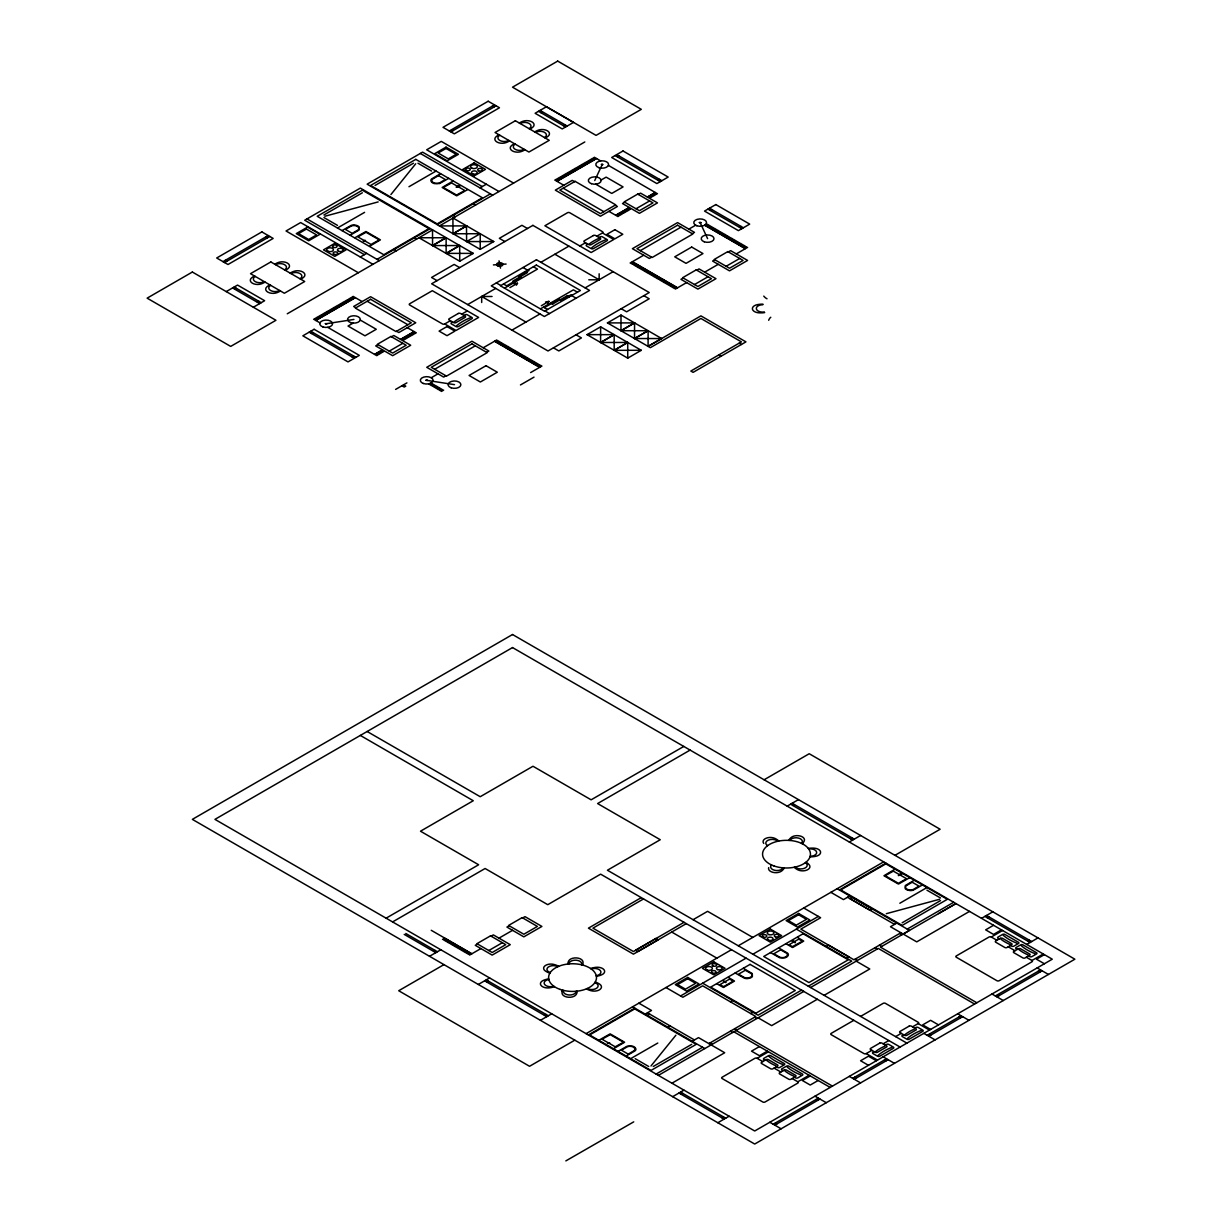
<?xml version="1.0" encoding="UTF-8"?>
<svg xmlns="http://www.w3.org/2000/svg" width="1222" height="1222" viewBox="0 0 1222 1222"><rect width="100%" height="100%" fill="white"/><g stroke="black" fill="none" stroke-linecap="round" stroke-linejoin="round"><path stroke-width="1.5" d="M481.682 302.491L481.682 296.488L492.054 296.488M621.005 315.062L620.975 330.719L648.118 330.719L648.088 346.361L661.667 338.555L621.005 315.062L607.426 322.898L650.333 347.674L700.909 318.468L741.418 341.87L690.842 371.06L693.103 372.359L745.939 341.87L700.909 315.872L648.088 346.361M725.196 981.816L724.432 981.953M594.747 180.535L602.217 164.512M516.356 285.2L517.486 283.244L514.095 283.901M547.762 303.331L548.892 301.376L545.501 302.033M390.918 194.558L415.709 163.779M650.99 1065.966L675.888 1035.217M896.795 923.084L890.471 926.734L903.165 934.051L909.458 930.385L837.177 888.684M375.078 185.439L413.448 163.244M408.973 186.722L436.055 171.049M440.577 173.661L431.595 178.962A4.995 2.887 0 0 0 430.923 180.902L431.519 181.986A6.278 3.62 0 0 0 434.299 183.59L439.553 183.544L448.718 178.351M452.904 181.146L442.165 187.485L456.661 195.841L467.614 189.624M443.662 187.287L451.56 182.903L464.452 190.281M458.036 186.309L458.647 186.676M464.452 190.663L456.57 195.046L443.662 187.684M473.265 253.382L446.137 253.382L446.122 237.74L418.963 237.755L459.732 261.218L473.265 253.382L360.337 188.096L304.706 220.22L364.37 254.65M627.741 358.138L641.275 350.302L600.628 326.824L587.049 334.66L627.741 358.138L627.726 342.466L600.598 342.481L600.628 326.824M894.687 869.392L883.949 875.731L898.445 884.071L909.397 877.854M885.431 875.532L893.343 871.149L906.235 878.511M899.82 874.555L901.821 874.204L900.461 873.883L898.338 875.563L900.263 875.12M906.235 878.908L898.399 883.292L885.446 875.914M914.255 880.268L905.273 885.568L905.197 888.608A6.278 3.62 0 0 0 907.992 890.212L909.886 890.548A4.995 2.887 0 0 0 913.231 890.151L922.396 884.957M899.85 903.241L926.933 887.554M902.157 922.793L940.512 900.599M223.015 261.645L268.198 235.556M449.345 130.983L494.513 104.893M224.604 262.547L269.772 236.472M450.918 131.884L496.101 105.81M323.937 214.95L362.354 192.786M226.238 291.6L237.542 285.077L264.639 300.719L253.351 307.241M337.471 227.995L364.599 212.353M234.823 289.247L236.411 288.331M540.766 112.623L542.339 111.706M341.992 230.607L351.172 225.413A4.995 2.887 0 0 1 354.533 225.016L356.427 225.367A6.278 3.62 0 0 1 359.207 226.971L359.115 230.011L350.118 235.296M354.976 237.71L365.943 231.508L380.424 239.879L369.655 246.202M358.138 236.671L366.065 232.302L378.927 239.68M363.927 240.673L364.538 241.024M257.414 302.292L259.003 301.376M563.357 125.667L564.931 124.751M378.927 240.077L371.03 244.446L358.138 237.068M360.307 257.002L366.631 253.351M479.986 187.867L486.31 184.216M377.018 259.354L430.266 228.606M437.216 224.588L490.389 193.87M287.277 313.779L432.527 229.904L432.557 245.576L459.686 245.561L459.732 261.218M482.247 186.569L422.583 152.139L367.15 184.171L439.477 225.902L584.803 141.966M315.856 320.485L355.373 297.664L362.14 301.59M554.757 180.031L557.003 181.345L596.565 158.554M439.37 225.933L466.498 225.902L466.605 241.574L480.231 233.708L480.215 249.38L493.78 241.544L453.057 218.051M311.427 333.469L313 332.552M617.354 156.844L618.943 155.927M353.097 323.112L348.026 326.03L364.966 335.806L376.269 329.283L360.246 320.042M601.071 180.046L606.143 177.129L623.067 186.92L611.764 193.427L595.771 184.171M352.073 356.946L353.662 356.03M658.016 180.321L659.59 179.405M377.965 344.604L375.704 345.918L392.644 355.694L410.699 345.261L393.759 335.485L391.514 336.783M624.748 202.241L622.487 203.539L639.412 213.331L657.482 202.898L640.557 193.122L638.296 194.42M374.574 354.395L382.471 349.828M400.541 339.395L414.09 331.574M615.705 215.271L629.254 207.45M647.339 197.032L655.252 192.465M467.675 304.584L495.689 288.407M540.872 262.318L568.887 246.141M636.02 208.763L649.585 200.943M389.253 351.126L402.802 343.306M506.748 285.795L521.32 277.257L520.419 276.722M504.487 288.148L537.481 269.1L533.418 266.747M444.747 323.952L456.035 330.475L478.627 317.43L432.328 290.699L409.737 303.728A1.604 0.916 0 0 0 409.737 305.042L442.486 323.952A1.604 0.916 0 0 0 444.747 323.952L450.399 320.683M461.687 314.161L467.339 310.907M579.854 245.989L585.506 242.735M596.81 236.228L602.461 232.959A1.604 0.916 0 0 0 602.461 231.661L569.742 212.735A1.604 0.916 0 0 0 567.482 212.735L544.875 225.765L591.143 252.526L613.75 239.497L602.461 232.959M509.91 287.613L517.486 283.244M452.659 321.997L451.529 322.639A1.604 0.916 0 0 0 451.529 323.952L456.035 326.564A1.604 0.916 0 0 0 458.296 326.564L471.845 318.728A1.604 0.916 0 0 0 471.845 317.43L467.339 314.818A1.604 0.916 0 0 0 465.078 314.818L463.948 315.475M587.767 244.049L586.636 244.69A1.604 0.916 0 0 0 586.636 246.004L591.143 248.601A1.604 0.916 0 0 0 593.403 248.616L606.967 240.795A1.604 0.916 0 0 0 606.967 239.481L602.461 236.869A1.604 0.916 0 0 0 600.201 236.869L599.07 237.526M395.623 389.406L406.911 382.883M541.315 305.744L548.892 301.376M434.65 369.273L475.327 345.811M640.313 250.647L680.96 227.17M710.165 210.428L711.754 209.512M540.414 308.876L573.408 289.843L577.471 292.18M544.477 307.577L552.054 303.209L551.153 302.689M511.942 330.139L539.956 313.962M585.139 287.873L613.154 271.696M431.244 377.735L438.026 373.825M483.24 347.766L496.789 339.945M630.14 263.02L643.704 255.199M688.872 229.125L695.654 225.215M495.658 341.9L497.919 340.602M631.27 263.677L633.531 262.363M496.789 342.557L499.05 341.259M632.4 264.334L634.661 263.02M497.919 343.214L500.18 341.9M633.531 264.975L635.776 263.677M428.983 384.258L431.244 382.96M499.05 343.856L501.31 342.557M634.646 265.632L636.906 264.334M706.942 223.916L704.682 225.215L745.328 248.677M430.113 384.915L432.374 383.616M445.923 375.796L443.662 377.094L426.738 367.303L471.952 341.244L488.876 351.035L486.616 352.333M500.165 344.512L502.425 343.214M635.776 266.289L638.037 264.975M651.601 257.155L649.34 258.468L632.4 248.677L677.584 222.603L694.508 232.379L692.248 233.692M705.812 225.871L708.073 224.558M431.244 385.572L433.505 384.258M501.295 345.169L503.556 343.871M636.906 266.931L639.167 265.632M706.942 226.513L709.203 225.215M432.359 386.213L434.62 384.915M502.425 345.826L504.686 344.512M638.037 267.587L640.297 266.289M708.073 227.17L710.333 225.871M433.489 386.87L435.75 385.572M503.556 346.468L505.816 345.169M639.167 268.244L641.428 266.931M709.203 227.827L711.464 226.513M434.62 387.527L436.88 386.213M504.686 347.124L506.947 345.826M640.297 268.886L642.558 267.587M710.333 228.468L712.594 227.17M435.75 388.184L438.011 386.87M505.816 347.781L508.077 346.468M641.428 269.543L643.688 268.244M711.464 229.125L713.724 227.827M506.947 348.423L509.207 347.124M436.88 388.825L439.141 387.527M642.558 270.199L644.819 268.886M712.594 229.782L714.839 228.468M438.011 389.482L440.271 388.184M508.077 349.08L510.338 347.781M643.688 270.841L645.949 269.543M713.724 230.423L715.97 229.125M439.141 390.139L441.402 388.825M509.192 349.736L511.453 348.438M644.819 271.498L647.08 270.199M714.839 231.08L717.1 229.782M440.271 390.78L442.532 389.482M510.322 350.393L512.583 349.08M645.949 272.155L648.21 270.841M715.97 231.737L718.231 230.423M441.386 391.437L443.647 390.139M511.453 351.035L513.714 349.736M647.08 272.796L649.34 271.498M717.1 232.379L719.361 231.08M512.583 351.692L514.844 350.393M648.21 273.453L650.471 272.155M718.231 233.035L720.491 231.737M513.714 352.348L515.974 351.035M649.34 274.11L651.601 272.796M719.361 233.692L721.622 232.379M514.844 353.005L517.105 351.692M650.471 274.767L652.716 273.453M720.491 234.349L722.752 233.035M515.974 353.647L518.235 352.348M651.601 275.408L653.846 274.11M721.622 234.991L723.882 233.692M517.105 354.304L519.365 353.005M652.716 276.065L654.977 274.767M722.752 235.647L725.013 234.349M518.22 354.96L520.48 353.647M653.846 276.722L656.107 275.408M723.882 236.304L726.143 234.991M739.539 227.384L741.112 226.467M519.35 355.602L521.611 354.304M654.977 277.363L657.237 276.065M725.013 236.946L727.273 235.647M520.48 356.259L522.741 354.96M656.107 278.02L658.368 276.722M726.143 237.603L728.404 236.304M521.611 356.916L523.871 355.617M657.237 278.677L659.498 277.363M727.273 238.259L729.534 236.946M522.741 357.572L525.002 356.259M658.368 279.319L660.628 278.02M728.404 238.901L730.664 237.603M523.871 358.214L526.132 356.916M659.498 279.975L661.759 278.677M729.534 239.558L731.795 238.259M525.002 358.871L527.262 357.572M660.628 280.632L662.889 279.319M730.664 240.215L732.91 238.901M526.132 359.528L528.393 358.214M661.759 281.274L664.02 279.975M731.795 240.856L734.04 239.558M527.247 360.169L529.508 358.871M662.889 281.931L665.15 280.632M732.91 241.513L735.17 240.215M528.378 360.826L530.638 359.528M664.02 282.588L666.28 281.274M734.04 242.17L736.301 240.856M529.508 361.483L531.769 360.185M665.15 283.229L667.411 281.931M735.17 242.811L737.431 241.513M530.638 362.14L532.899 360.826M666.28 283.886L668.541 282.588M736.301 243.468L738.562 242.17M531.769 362.781L534.029 361.483M667.411 284.543L669.671 283.229M737.431 244.125L739.692 242.811M532.899 363.438L535.16 362.14M668.541 285.2L670.786 283.886M738.562 244.782L740.822 243.468M534.029 364.095L536.29 362.781M669.671 285.841L671.917 284.543M683.22 278.02L680.96 279.334L697.899 289.11L715.97 278.677L699.03 268.901L696.769 270.199M714.839 259.767L712.594 261.065L729.519 270.856L747.589 260.423L730.649 250.647L728.388 251.946M739.692 245.423L741.953 244.125M535.16 364.736L537.42 363.438M670.786 286.498L673.047 285.2M740.822 246.08L743.083 244.782M536.29 365.393L538.551 364.095M671.917 287.155L674.177 285.841M741.953 246.737L744.213 245.423M537.405 366.05L539.666 364.752M673.047 287.796L675.308 286.498M743.083 247.379L745.344 246.08M538.535 366.707L540.796 365.393M674.177 288.453L676.438 287.155M744.213 248.035L746.474 246.737M530.623 372.573L541.926 366.05M675.308 289.11L686.611 282.588M704.666 272.155L718.231 264.334M736.301 253.901L747.604 247.379M520.45 384.945L534.014 377.14M694.508 284.543L708.057 276.722M726.143 266.289L739.692 258.468M386.106 918.18L478.627 864.764L420.49 831.204L473.265 800.731L360.337 735.43M392.583 921.923L485.103 868.506L547.762 904.677L600.628 874.158L900.095 1047.055M690.125 750.079L597.604 803.557L660.262 839.728L607.426 870.232L906.892 1043.13M442.517 939.428L444.777 938.129M443.647 940.085L445.908 938.771M444.777 940.726L447.038 939.428M445.908 941.383L448.168 940.085M447.038 942.04L449.299 940.726M448.168 942.681L450.429 941.383M433.566 951.342L435.154 950.441M449.299 943.338L451.56 942.04M429.502 956.307L440.791 949.784M450.414 943.995L452.675 942.697M451.544 944.652L453.805 943.338M452.675 945.293L454.935 943.995M453.805 945.95L456.066 944.652M454.935 946.607L457.196 945.309M456.066 947.264L458.326 945.95M457.196 947.905L459.457 946.607M458.326 948.562L460.587 947.264M459.457 949.219L461.717 947.905M460.572 949.861L462.833 948.562M461.702 950.517L463.963 949.219M462.833 951.174L465.093 949.876M463.963 951.831L466.224 950.517M477.527 944.01L475.266 945.309L492.191 955.1L510.261 944.667L493.337 934.891L491.076 936.189M509.177 925.757L506.916 927.07L523.826 936.846L541.911 926.429L524.986 916.637L522.726 917.951M443.953 964.616L398.708 990.737L529.554 1066.287L574.798 1040.166M764.117 779.773L809.224 753.73L940.13 829.249L894.962 855.324M465.093 952.473L467.354 951.174M466.224 953.129L468.484 951.831M467.354 953.786L469.615 952.473M468.484 954.428L470.745 953.129M469.599 955.085L480.903 948.562M498.973 938.145L512.553 930.324M488.8 950.533L502.364 942.712M478.321 984.458L489.61 977.936M787.182 806.138L798.485 799.616M486.891 982.121L488.479 981.205M792.834 805.481L794.407 804.58M641.275 897.635L588.424 928.155L633.439 954.153L686.306 923.633M643.536 898.934L592.93 928.155L633.439 951.541L684.045 922.32M693.103 919.692L707.599 911.322L752.783 937.411M544.493 1015.375L546.081 1014.459M850.436 838.735L852.009 837.834M540.43 1020.324L551.718 1013.802M849.305 842.004L860.594 835.481M586.086 1033.644L731.474 949.708M738.287 945.782L883.674 861.846M588.347 1034.958L634.798 1008.135M839.438 889.983L885.935 863.144M645.185 1014.123L651.509 1010.472L638.862 1003.17M849.794 895.955L843.47 899.606L830.853 892.335M680.578 995.961L746.077 958.14M752.889 954.214L818.358 916.408M647.446 1015.436L649.707 1014.123M720.14 984.52L729.519 979.128L733.017 980.869M789.351 944.545L798.73 939.153L802.228 940.894M723.76 986.612L733.017 981.266M802.228 941.291L792.406 946.683M667.777 1027.167L670.023 1025.869M730.405 1001.826L732.665 1000.528M826.316 946.454L828.577 945.141L848.908 956.887L846.647 958.185M692.171 1041.266L698.51 1037.615L724.707 1052.738L671.932 1083.211M750.736 1013.557L752.996 1012.259M656.107 1074.077L702.558 1047.254M708.882 1043.603L755.822 1016.505L702.665 985.818L682.838 997.259L665.975 987.529M808.307 986.215L851.749 961.118L796.347 929.117M900.904 932.753L854.01 959.82L800.853 929.132L820.619 917.722L803.755 907.992M907.228 929.102L953.695 902.279M658.383 1075.375L733.887 1031.78M810.568 987.513L878.267 948.425L974.591 1004.041M817.319 999.26L771.662 1025.625L758.114 1017.804M824.117 995.334L869.774 968.985L856.21 961.164M969.504 911.398L916.729 941.872L903.18 934.051M672.665 1096.669L683.953 1090.146M759.412 1046.582L751.515 1051.149L759.412 1055.701L767.324 1051.149M981.526 918.348L992.829 911.826M681.234 1094.316L682.823 1093.4M987.177 917.691L988.751 916.775M809.101 1075.268L797.813 1081.791A1.604 0.916 0 0 1 797.813 1083.089L765.064 1102A1.604 0.916 0 0 1 762.803 1102L722.141 1078.537A1.604 0.916 0 0 1 722.141 1077.224L754.89 1058.313A1.604 0.916 0 0 1 757.151 1058.313L768.455 1051.791M993.547 925.283L985.65 929.85L993.547 934.418L1001.46 929.85M1043.252 953.985L1031.948 960.492A1.604 0.916 0 0 1 1031.948 961.806L999.199 980.716A1.604 0.916 0 0 1 996.938 980.716L956.291 957.238A1.604 0.916 0 0 1 956.291 955.94L989.041 937.03A1.604 0.916 0 0 1 991.302 937.03L1002.59 930.507M853.796 1020.324L831.204 1033.369A1.604 0.916 0 0 0 831.204 1034.667L863.954 1053.578A1.604 0.916 0 0 0 866.215 1053.578L871.866 1050.324M860.594 1016.399L883.17 1003.354A1.604 0.916 0 0 1 885.431 1003.354L918.18 1022.264A1.604 0.916 0 0 1 918.18 1023.578L912.544 1026.831M721.897 1117.794L723.485 1116.877M1027.839 941.169L1029.413 940.253M717.833 1122.743L729.122 1116.221M1026.709 944.423L1037.997 937.9M810.232 1075.925L802.335 1080.492L810.232 1085.044L818.144 1080.492M883.155 1043.802L888.806 1040.533M895.604 1036.607L901.24 1033.354M874.112 1051.623L872.997 1052.279A1.604 0.916 0 0 0 872.982 1053.578L877.503 1056.19A1.604 0.916 0 0 0 879.764 1056.19L893.313 1048.369A1.604 0.916 0 0 0 893.313 1047.055L888.806 1044.443A1.604 0.916 0 0 0 886.546 1044.443L885.415 1045.1M903.501 1034.652L902.371 1035.309A1.604 0.916 0 0 0 902.371 1036.607L906.892 1039.219A1.604 0.916 0 0 0 909.153 1039.219L922.702 1031.399A1.604 0.916 0 0 0 922.702 1030.085L918.18 1027.488A1.604 0.916 0 0 0 915.935 1027.488L914.804 1028.13M1044.382 954.626L1036.47 959.194L1044.382 963.761M773.205 1124.225L818.389 1098.15M852.681 1078.339L886.561 1058.787M927.192 1035.324L961.072 1015.757M995.365 995.961L1040.548 969.886M774.794 1125.141L819.962 1099.052M854.254 1079.255L888.134 1059.703M928.781 1036.241L962.661 1016.673M996.953 996.877L1042.122 970.803M683.801 746.428L591.127 799.814L532.991 766.255L480.231 796.713L367.15 731.504M599.177 1040.059L610.145 1033.858L624.625 1042.229L613.856 1048.552M602.339 1039.021L610.267 1034.652L623.128 1042.03M608.739 1043.374L607.792 1043.221L608.739 1043.023M623.128 1042.427L615.231 1046.796L602.339 1039.403M618.027 1051.348L627.222 1046.169L632.461 1046.124A6.278 3.62 0 0 1 635.241 1047.728L635.837 1048.827A4.995 2.887 0 0 1 635.15 1050.767L626.153 1056.052M630.659 1058.664L657.803 1043.038M653.235 1066.501L691.698 1044.352M938.511 913.598L955.955 903.577L880.482 947.142L976.821 1002.758M565.847 1160.9L633.729 1121.857M723.638 986.658L720.14 984.917M458.479 186.874C450.429 188.371 466.208 183.957 457.7 186.615M364.095 240.474C368.861 240.23 359.65 241.498 364.904 240.78M608.296 1042.809C613.062 1042.58 603.851 1043.832 609.106 1043.13M886.317 913.689L939.581 899.285M324.869 216.248L378.163 201.92M724.768 982.091C729.229 984.168 720.308 978.669 724.402 982.091M326.167 323.754L353.937 319.446M493.413 264.914L506.091 264.044M480.109 233.723L452.995 233.753L452.919 218.081M466.605 241.574L493.734 241.544M588.775 279.792L599.147 279.792L599.147 273.789M607.426 322.898L634.569 322.898L634.524 338.54L661.667 338.555M587.049 334.66L614.177 334.645L614.192 350.317L641.275 350.302M793.613 942.131L795.43 942.712L793.414 940.894L792.055 941.23L794.056 941.566M426.722 380.348L454.492 384.655M540.078 110.408L567.191 126.049M616.682 154.629L661.85 180.703M709.493 208.214L743.373 227.766M538.505 111.309L565.603 126.966M615.094 155.545L660.277 181.62M707.905 209.13L741.8 228.682M492.252 106.207L493.841 107.108M557.003 181.345L563.8 185.255M451.59 129.669L453.179 130.586M513.561 183.086L441.264 141.385L426.677 149.802L498.973 191.518M632.4 261.722L677.568 287.796M420.322 153.453L492.649 195.169M739.157 343.168L741.418 344.467M417.97 163.229L431.534 171.049M527.461 228.499L521.931 225.306L499.34 238.336L504.869 241.544M473.357 203.707L475.618 205.006M554.88 254.237L599.147 279.792M718.826 354.899L721.087 356.213M621.219 308.708L626.611 311.824L649.203 298.779L643.811 295.663M453.041 215.454L455.302 216.752M527.996 269.879L529.004 270.459L518.953 276.401L519.854 276.92M572.049 295.312L571.025 294.731L567.986 296.488L568.994 297.083M523.016 267.526L527.537 270.138M571.591 295.571L576.112 298.183M526.514 272.032L527.43 272.552L512.858 281.091L513.759 281.625M524.941 271.635L525.949 272.231M439.477 225.871L480.231 249.38M514.325 281.427L515.226 281.946M551.87 303.438L552.772 303.957M503.479 284.039L507.649 286.315M543.469 307.119L547.532 309.471M496.361 282.924L500.883 285.536M544.936 310.968L549.457 313.58M414.35 237.786L416.61 239.084M459.625 267.587L454.156 264.426L431.565 277.47L437.048 280.632M576.036 334.797L581.428 337.914L558.836 350.943L553.444 347.842M481.682 296.488L525.949 322.058M394.003 249.517L396.264 250.831M306.966 218.906L379.278 260.653M372.954 264.303L300.643 222.557L286.04 230.989L358.351 272.735M265.938 236.854L267.511 237.771M367.211 301.254L407.873 324.731M353.112 296.366L355.373 297.664M407.308 327.664L416.351 332.873M351.982 297.007L354.243 298.321M412.975 332.216L415.22 333.53M350.851 297.664L353.112 298.962M411.845 332.873L414.09 334.171M349.721 298.321L351.982 299.619M410.714 333.53L412.975 334.828M348.591 298.962L350.851 300.276M409.584 334.171L411.845 335.485M347.46 299.619L349.721 300.933M408.453 334.828L410.714 336.126M346.345 300.276L348.591 301.574M407.323 335.485L409.584 336.783M345.215 300.933L347.46 302.231M406.193 336.126L408.453 337.44M355.923 307.776L353.662 306.478L370.602 296.702L415.77 322.776L398.846 332.552L396.585 331.254M344.085 301.574L346.345 302.888M405.062 336.783L407.323 338.097M342.954 302.231L345.215 303.53M403.932 337.44L406.193 338.738M341.824 302.888L344.085 304.186M402.802 338.097L405.062 339.395M340.694 303.53L342.954 304.843M401.671 338.738L403.932 340.052M339.563 304.186L341.824 305.485M338.433 304.843L340.694 306.142M337.303 305.485L339.563 306.798M336.172 306.142L338.433 307.44M335.042 306.798L337.303 308.097M333.911 307.44L336.172 308.754M332.781 308.097L335.042 309.395M331.651 308.754L333.911 310.052M330.52 309.395L332.781 310.709M329.405 310.052L331.651 311.366M328.275 310.709L330.52 312.007M327.145 311.366L329.405 312.664M326.014 312.007L328.275 313.321M324.884 312.664L327.145 313.962M323.754 313.321L326.014 314.619M322.623 313.962L324.884 315.276M321.493 314.619L323.754 315.918M225.276 260.332L226.864 261.248M320.363 315.276L322.623 316.574M381.34 350.485L383.601 351.783M319.232 315.918L321.493 317.231M380.21 351.126L382.471 352.44M318.102 316.574L320.363 317.873M379.08 351.783L381.34 353.082M316.972 317.231L319.232 318.53M377.965 352.44L380.21 353.738M315.841 317.873L318.102 319.186M376.834 353.082L379.08 354.395M314.711 318.53L316.972 319.828M375.704 353.738L377.965 355.037M313.58 319.186L319.965 322.852M327.71 327.328L376.834 355.694M234.15 287.033L261.264 302.674M310.739 331.254L355.923 357.328M403.52 384.838L405.78 386.152L404.207 387.053L401.946 385.755M232.577 287.949L259.675 303.591M309.166 332.17L354.334 358.245M792.162 803.266L854.27 839.132M986.49 915.477L1031.674 941.551M790.573 804.183L852.696 840.049M984.917 916.393L1030.085 942.468M926.933 890.166L940.512 897.987M999.199 938.985L998.068 938.328A1.604 0.916 0 0 1 998.068 937.03L1002.59 934.418A1.604 0.916 0 0 1 1004.851 934.418L1018.4 942.238A1.604 0.916 0 0 1 1018.4 943.552L1013.878 946.149A1.604 0.916 0 0 1 1011.617 946.149L1010.502 945.507M1017.269 949.418L1016.139 948.761A1.604 0.916 0 0 1 1016.139 947.462L1020.66 944.85A1.604 0.916 0 0 1 1022.921 944.85L1036.47 952.671A1.604 0.916 0 0 1 1036.47 953.985L1031.948 956.582A1.604 0.916 0 0 1 1029.688 956.582L1028.557 955.94M991.302 937.03L996.938 940.283M1008.242 946.806L1015.008 950.716M1026.312 957.238L1031.948 960.492M1037.157 967.931L1048.445 974.453M1038.288 971.184L1039.861 972.101M847.533 897.269L894.55 924.382M899.682 933.455L901.943 934.754M997.626 994.662L999.214 995.579M991.974 994.005L1003.277 1000.528M879.366 945.186L881.612 946.485M875.028 947.676L877.304 948.975M957.681 1013.802L968.985 1020.324M958.812 1017.071L960.4 1017.987M855.064 959.209L857.325 960.507M797.477 937.381L803.725 941.093L792.635 947.508L786.189 943.903M938.511 1024.876L930.614 1020.309L922.702 1024.876L930.614 1029.443M789.351 944.942L792.284 946.638M918.18 1023.578L929.484 1030.085M929.453 1034.026L931.027 1034.927M778.628 947.875L787.61 953.175A4.995 2.887 0 0 1 788.297 955.115L787.701 956.2A6.278 3.62 0 0 1 784.921 957.819L779.682 957.773L770.486 952.58M923.801 1033.369L935.105 1039.891M743.297 968.282L752.294 973.583L752.37 976.607A6.278 3.62 0 0 1 749.59 978.211L747.696 978.562A4.995 2.887 0 0 1 744.351 978.165L735.17 972.972M671.718 932.05L716.886 958.14M883.17 1056.831L894.473 1063.354M884.3 1060.085L885.889 1061.002M866.215 1053.578L877.503 1060.1M876.373 1060.757L868.475 1056.19L860.563 1060.757L868.475 1065.309M728.281 977.34L734.514 981.067L723.424 987.468L716.978 983.863M724.845 981.541L724.234 981.892M702.665 983.206L758.083 1015.207L801.525 990.141L803.755 991.439L733.842 1031.811L830.181 1087.427M754.722 1017.147L756.983 1018.445M854.942 1077.04L856.515 1077.957M849.29 1076.383L860.578 1082.906M734.743 1028.68L737.003 1029.978M736.102 1030.497L832.442 1086.114M730.435 1031.169L732.696 1032.468M765.064 1060.268L763.933 1059.627A1.604 0.916 0 0 1 763.933 1058.313L768.455 1055.701A1.604 0.916 0 0 1 770.715 1055.701L784.264 1063.537A1.604 0.916 0 0 1 784.264 1064.836L779.743 1067.448A1.604 0.916 0 0 1 777.482 1067.448L776.352 1066.791M783.134 1070.701L782.004 1070.06A1.604 0.916 0 0 1 782.004 1068.746L786.525 1066.134A1.604 0.916 0 0 1 788.77 1066.134L802.335 1073.97A1.604 0.916 0 0 1 802.335 1075.268L797.813 1077.88A1.604 0.916 0 0 1 795.553 1077.88L794.422 1077.224M757.151 1058.313L762.803 1061.582M774.091 1068.104L780.873 1072.015M792.162 1078.537L797.813 1081.791M814.998 1096.195L826.286 1102.702M816.128 1099.449L817.701 1100.365M710.104 1042.901L712.365 1044.214M647.446 1012.824L694.432 1039.953M632.538 1006.836L704.819 1048.568M775.466 1122.926L777.055 1123.828M769.814 1122.27L781.118 1128.792M405.78 933.486L437.4 951.739M486.219 979.891L548.342 1015.757M680.562 1092.101L725.746 1118.191M404.207 934.387L435.826 952.656M484.645 980.808L546.753 1016.673M678.989 1093.018L724.157 1119.092M594.32 157.241L600.674 160.922M608.403 165.398L657.512 193.779M593.189 157.882L595.435 159.196M654.121 193.122L656.382 194.435M592.059 158.539L594.304 159.838M652.991 193.779L655.252 195.077M590.929 159.196L593.174 160.494M651.861 194.42L654.121 195.734M589.798 159.838L592.044 161.151M650.73 195.077L652.991 196.391M588.668 160.494L590.913 161.793M649.6 195.734L651.861 197.032M587.538 161.151L589.783 162.45M648.47 196.375L650.73 197.689M586.407 161.793L588.653 163.106M585.277 162.45L587.522 163.748M584.147 163.106L586.392 164.405M583.016 163.748L585.262 165.062M581.886 164.405L584.131 165.703M580.755 165.046L583.001 166.36M579.625 165.703L581.871 167.017M578.495 166.36L580.74 167.658M577.364 167.002L579.61 168.315M576.234 167.658L578.48 168.972M575.104 168.315L577.349 169.614M573.973 168.957L576.219 170.27M572.843 169.614L575.088 170.927M571.713 170.27L573.958 171.569M570.582 170.912L572.828 172.226M569.452 171.569L571.697 172.867M568.322 172.226L570.567 173.524M567.191 172.867L569.437 174.181M628.123 208.107L630.384 209.42M566.061 173.524L568.306 174.822M626.993 208.763L629.254 210.062M564.931 174.181L567.176 175.479M625.863 209.405L628.123 210.719M563.8 174.822L566.046 176.136M624.732 210.062L626.993 211.36M574.523 181.666L572.263 180.367L555.323 190.143L600.445 216.233L617.4 206.472L615.14 205.159M562.67 175.479L564.915 176.778M623.602 210.719L625.863 212.017M561.54 176.136L563.785 177.434M622.472 211.36L624.732 212.674M560.409 176.778L562.655 178.091M621.341 212.017L623.602 213.315M559.279 177.434L561.524 178.733M620.211 212.674L622.472 213.972M558.149 178.091L560.394 179.39M619.08 213.315L621.341 214.629M557.018 178.733L559.264 180.046M617.95 213.972L620.211 215.271M555.888 179.39L558.133 180.688M616.82 214.629L619.08 215.927M608.923 211.36L617.95 216.584M563.235 188.188L603.851 211.681M323.922 217.547L337.471 225.383M494.543 341.259L539.666 367.348M431.244 930.293L471.86 953.771M635.18 1058.664L648.729 1066.501M700.16 222.603L707.599 238.641M499.004 260.821L500.501 268.137M535.511 132.373A6.385 3.681 0 0 1 544.538 132.373A6.385 3.681 0 0 1 544.538 137.582M763.765 296.106A19.048 10.998 0 0 0 765.705 297.985A7.515 4.338 0 0 0 767.019 298.764M768.684 320.286A19.048 10.998 0 0 1 769.814 318.209A7.515 4.338 0 0 1 770.777 317.262M498.454 135.062A19.048 10.998 0 0 0 496.056 136.757A7.286 4.201 0 0 0 496.987 142.042A7.286 4.201 0 0 0 506.152 142.577A19.048 10.998 0 0 0 509.07 141.202A7.515 4.338 0 0 0 509.574 140.881M456.723 325.648A48.391 27.938 0 0 1 470.271 317.827M454.431 321.707A42.831 24.73 0 0 1 463.459 316.498M591.83 247.699A48.391 27.938 0 0 1 605.394 239.879M589.539 243.758A42.831 24.73 0 0 1 598.581 238.55M764.682 312.542A7.515 4.338 0 0 1 762.818 312.801A19.048 10.998 0 0 1 759.061 312.832A7.286 4.201 0 0 1 752.431 309.135A7.286 4.201 0 0 1 757.396 304.645A19.048 10.998 0 0 1 761.077 304.186A7.515 4.338 0 0 1 762.971 304.186M764.285 312.007A6.385 3.681 0 0 1 756.357 308.876A6.385 3.681 0 0 1 762.803 304.752M524.986 149.771A7.515 4.338 0 0 1 524.467 150.092A19.048 10.998 0 0 1 521.55 151.467A7.286 4.201 0 0 1 512.385 150.932A7.286 4.201 0 0 1 511.453 145.647A19.048 10.998 0 0 1 513.851 143.952A7.515 4.338 0 0 1 514.401 143.661M524.207 149.328A6.385 3.681 0 0 1 515.18 149.328A6.385 3.681 0 0 1 515.18 144.104M498.439 135.062A7.515 4.338 0 0 1 499.004 134.771M508.81 140.438A6.385 3.681 0 0 1 499.783 140.438A6.385 3.681 0 0 1 499.783 135.214M545.317 138.04A7.515 4.338 0 0 0 545.867 137.735A19.048 10.998 0 0 0 548.266 136.054A7.286 4.201 0 0 0 547.334 130.754A7.286 4.201 0 0 0 538.169 130.219A19.048 10.998 0 0 0 535.236 131.609A7.515 4.338 0 0 0 534.732 131.93M529.905 129.135A7.515 4.338 0 0 0 530.47 128.845A19.048 10.998 0 0 0 532.853 127.164A7.286 4.201 0 0 0 531.937 121.864A7.286 4.201 0 0 0 522.756 121.329A19.048 10.998 0 0 0 519.839 122.719A7.515 4.338 0 0 0 519.335 123.04M520.098 123.483A6.385 3.681 0 0 1 529.141 123.483A6.385 3.681 0 0 1 529.141 128.692M300.765 279.227A7.515 4.338 0 0 0 301.33 278.921A19.048 10.998 0 0 0 303.713 277.241A7.286 4.201 0 0 0 302.781 271.956A7.286 4.201 0 0 0 293.616 271.421A19.048 10.998 0 0 0 290.683 272.796A7.515 4.338 0 0 0 290.179 273.117M290.958 273.56A6.385 3.681 0 0 1 299.986 273.56A6.385 3.681 0 0 1 299.986 278.784M285.352 270.337A7.515 4.338 0 0 0 285.917 270.031A19.048 10.998 0 0 0 288.3 268.351A7.286 4.201 0 0 0 287.384 263.066A7.286 4.201 0 0 0 278.204 262.516A19.048 10.998 0 0 0 275.286 263.906A7.515 4.338 0 0 0 274.782 264.227M275.546 264.67A6.385 3.681 0 0 1 284.589 264.67A6.385 3.681 0 0 1 284.589 269.894M280.434 290.958A7.515 4.338 0 0 1 279.914 291.294A19.048 10.998 0 0 1 276.997 292.669A7.286 4.201 0 0 1 267.832 292.134A7.286 4.201 0 0 1 266.9 286.834A19.048 10.998 0 0 1 269.298 285.138A7.515 4.338 0 0 1 269.848 284.848M279.655 290.515A6.385 3.681 0 0 1 270.627 290.515A6.385 3.681 0 0 1 270.627 285.306M265.037 282.068A7.515 4.338 0 0 1 264.517 282.389A19.048 10.998 0 0 1 261.6 283.779A7.286 4.201 0 0 1 252.435 283.244A7.286 4.201 0 0 1 251.503 277.944A19.048 10.998 0 0 1 253.901 276.248A7.515 4.338 0 0 1 254.451 275.958M264.257 281.625A6.385 3.681 0 0 1 255.23 281.625A6.385 3.681 0 0 1 255.23 276.401M577.074 991.179A7.515 4.338 0 0 1 577.09 992.279A19.048 10.998 0 0 1 576.28 994.403A7.286 4.201 0 0 1 568.505 997.259A7.286 4.201 0 0 1 562.105 993.425A19.048 10.998 0 0 1 562.166 991.256M562.166 991.256A7.515 4.338 0 0 1 562.624 990.187M586.468 988.842A7.515 4.338 0 0 0 587.843 989.606A19.048 10.998 0 0 0 591.081 990.721A7.286 4.201 0 0 0 600.017 989.438A7.286 4.201 0 0 0 599.62 984.122A19.048 10.998 0 0 0 596.825 982.656A7.515 4.338 0 0 0 595.175 982.106M596.382 976.241A7.515 4.338 0 0 0 598.215 975.95A19.048 10.998 0 0 0 601.514 974.896A7.286 4.201 0 0 0 604.05 969.779A7.286 4.201 0 0 0 595.862 967.32A19.048 10.998 0 0 0 592.273 967.977A7.515 4.338 0 0 0 590.638 968.527M582.436 964.998A7.515 4.338 0 0 0 582.894 963.929A19.048 10.998 0 0 0 582.97 961.76A7.286 4.201 0 0 0 576.555 957.926A7.286 4.201 0 0 0 568.78 960.782A19.048 10.998 0 0 0 567.97 962.921A7.515 4.338 0 0 0 567.986 964.005M549.885 973.079A7.515 4.338 0 0 1 548.235 972.529A19.048 10.998 0 0 1 545.455 971.062A7.286 4.201 0 0 1 545.058 965.747A7.286 4.201 0 0 1 553.994 964.464A19.048 10.998 0 0 1 557.232 965.579A7.515 4.338 0 0 1 558.591 966.342M554.437 986.658A7.515 4.338 0 0 1 552.787 987.208A19.048 10.998 0 0 1 549.197 987.865A7.286 4.201 0 0 1 541.025 985.406A7.286 4.201 0 0 1 543.561 980.288A19.048 10.998 0 0 1 546.86 979.234A7.515 4.338 0 0 1 548.693 978.929M591.265 968.97A6.385 3.681 0 0 1 600.414 970.68A6.385 3.681 0 0 1 596.26 975.691M594.839 982.641A6.385 3.681 0 0 1 596.855 988.079A6.385 3.681 0 0 1 587.263 988.506M568.963 963.914A6.385 3.681 0 0 1 576.097 960.187A6.385 3.681 0 0 1 581.535 964.769M550.236 972.544A6.385 3.681 0 0 1 548.22 967.106A6.385 3.681 0 0 1 557.812 966.678M553.81 986.215A6.385 3.681 0 0 1 544.661 984.504A6.385 3.681 0 0 1 548.8 979.494M576.112 991.271A6.385 3.681 0 0 1 568.978 994.998A6.385 3.681 0 0 1 563.541 990.416M810.018 856.79A7.515 4.338 0 0 0 811.927 856.805A19.048 10.998 0 0 0 815.609 856.332A7.286 4.201 0 0 0 820.558 851.856A7.286 4.201 0 0 0 813.944 848.144A19.048 10.998 0 0 0 810.155 848.19A7.515 4.338 0 0 0 808.322 848.45M794.3 867.238A7.515 4.338 0 0 0 795.247 868.2A19.048 10.998 0 0 0 797.783 869.804A7.286 4.201 0 0 0 806.994 870.033A7.286 4.201 0 0 0 809.239 864.871A19.048 10.998 0 0 0 807.284 863.007A7.515 4.338 0 0 0 805.97 862.213M784.142 867.926A7.515 4.338 0 0 1 783.623 868.979A19.048 10.998 0 0 1 781.79 870.889A7.286 4.201 0 0 1 772.93 872.34A7.286 4.201 0 0 1 768.684 867.62M778.689 841.087A7.515 4.338 0 0 0 777.757 840.125A19.048 10.998 0 0 0 775.206 838.521A7.286 4.201 0 0 0 765.995 838.277A7.286 4.201 0 0 0 763.765 843.44M802.212 843.715A7.515 4.338 0 0 0 803.175 842.768A19.048 10.998 0 0 0 804.32 840.69A7.286 4.201 0 0 0 800.059 835.97A7.286 4.201 0 0 0 791.199 837.437A19.048 10.998 0 0 0 789.366 839.346A7.515 4.338 0 0 0 788.847 840.4M783.165 867.864A6.385 3.681 0 0 1 774.488 870.247A6.385 3.681 0 0 1 771.54 864.962M805.374 862.671A6.385 3.681 0 0 1 804.626 868.216A6.385 3.681 0 0 1 795.232 867.04M767.615 845.655A6.385 3.681 0 0 1 768.363 840.11A6.385 3.681 0 0 1 777.772 841.286M789.824 840.461A6.385 3.681 0 0 1 798.501 838.063A6.385 3.681 0 0 1 801.449 843.348M808.704 848.969A6.385 3.681 0 0 1 816.632 852.116A6.385 3.681 0 0 1 810.186 856.24M905.273 1034.377A42.831 24.73 0 0 1 914.316 1029.153M907.564 1038.303A48.391 27.938 0 0 1 921.128 1030.482M1010.014 944.484A42.831 24.73 0 0 1 1000.971 939.26M1016.826 943.155A48.391 27.938 0 0 1 1003.262 935.334M1028.084 954.917A42.831 24.73 0 0 1 1019.041 949.693M1034.897 953.588A48.391 27.938 0 0 1 1021.332 945.767M875.884 1051.348A42.831 24.73 0 0 1 884.927 1046.124M878.19 1055.273A48.391 27.938 0 0 1 891.739 1047.453M775.863 1065.767A42.831 24.73 0 0 1 766.836 1060.559M782.676 1064.454A48.391 27.938 0 0 1 769.127 1056.618M793.933 1076.2A42.831 24.73 0 0 1 784.906 1070.991M800.746 1074.886A48.391 27.938 0 0 1 787.197 1067.05M633.729 1047.391A4.521 2.612 0 0 1 633.775 1050.905L628.215 1054.112L621.402 1050.172L626.962 1046.964A4.521 2.612 0 0 1 633.057 1046.994M325.373 323.708L326.977 323.754L325.388 323.631M425.928 380.302L427.532 380.363L425.943 380.271M601.423 164.466L603.011 164.542L601.453 164.359M699.366 222.557L700.97 222.618L699.366 222.557M438.53 175.617L432.985 178.824A4.521 2.612 0 0 0 433.031 182.338L433.703 182.735A4.521 2.612 0 0 0 439.813 182.75L445.343 179.542L438.53 175.617M446.091 237.74L432.557 245.576L446.122 237.74M459.686 245.561L446.152 253.397L459.686 245.546M614.177 334.645L600.628 342.496L614.177 334.645M627.726 342.466L614.192 350.317L627.726 342.466M713.724 961.806L702.451 968.343L713.785 974.851L725.058 968.313L713.724 961.806M687.696 977.432L675.292 984.611L686.611 991.118L699.015 983.939L687.696 977.432M687.696 978.73L677.553 984.611L685.481 989.163L695.624 983.282L687.696 978.73M912.208 882.223L906.663 885.431A4.521 2.612 0 0 0 906.709 888.944L907.381 889.341A4.521 2.612 0 0 0 913.491 889.356L919.02 886.149L912.208 882.223M192.358 272.032L147.129 298.153L230.698 346.406L275.943 320.286L192.358 272.032M261.875 231.905L216.691 257.995L227.995 264.502L273.163 238.427L261.875 231.905M488.189 101.243L443.006 127.332L454.309 133.84L499.477 107.765L488.189 101.243M557.69 61.1L512.522 87.19L596.061 135.382L641.306 109.338L557.69 61.1M362.399 190.204L317.216 216.294L383.8 254.726L428.983 228.636L362.399 190.204M415.786 159.364L370.602 185.469L437.216 223.886L482.4 197.781L415.786 159.364M307.562 227.093L296.274 233.616L308.692 240.78L319.996 234.257L307.562 227.093M446.03 147.129L434.742 153.651L447.16 160.83L458.464 154.308L446.03 147.129M306.432 229.049L298.535 233.616L308.692 239.481L316.605 234.914L306.432 229.049M446.03 148.442L438.133 153.01L448.291 158.875L456.203 154.308L446.03 148.442M270.826 261.951L250.495 273.682L284.375 293.249L304.706 281.503L270.826 261.951M515.379 120.749L495.047 132.495L528.927 152.047L549.258 140.316L515.379 120.749M546.417 106.757L535.114 113.279L562.227 128.921L573.515 122.399L546.417 106.757M350.928 226.207L345.368 229.415L352.18 233.356L357.74 230.148A4.521 2.612 0 0 0 357.695 226.635L357.023 226.238A4.521 2.612 0 0 0 350.913 226.207M334.797 243.331L323.494 249.853L334.797 256.376L346.086 249.853L334.797 243.331M474.167 162.847L462.863 169.369L474.167 175.892L485.455 169.369L474.167 162.847M466.636 225.871L453.072 233.708L466.605 225.887M314.13 329.298L302.842 335.821L348.01 361.895L359.314 355.373L314.13 329.298M623.006 150.978L611.703 157.501L656.886 183.575L668.174 177.053L623.006 150.978M370.602 299.298L355.358 308.112L396.02 331.574L411.264 322.776L370.602 299.298M575.104 181.345L559.844 190.143L600.46 213.636L615.72 204.838L575.104 181.345M532.899 225.367L431.641 283.779L548.021 350.974L649.249 292.532L532.899 225.367M390.933 336.462L377.384 344.283L392.644 353.082L406.193 345.261L390.933 336.462M637.731 194.084L624.167 201.905L639.412 210.719L652.976 202.898L637.731 194.084M536.458 259.767L491.275 285.856L544.37 316.513L589.554 290.424L536.458 259.767M536.351 265.052L500.424 285.795L544.477 311.228L580.404 290.485L536.351 265.052M458.265 313.489L449.222 318.713A1.604 0.916 0 0 0 449.222 320.011L453.744 322.623A1.604 0.916 0 0 0 456.005 322.623L465.047 317.415A1.604 0.916 0 0 0 465.047 316.101L460.526 313.489A1.604 0.916 0 0 0 458.265 313.489M593.388 235.541L584.345 240.765A1.604 0.916 0 0 0 584.345 242.063L588.867 244.675A1.604 0.916 0 0 0 591.112 244.675L600.155 239.466A1.604 0.916 0 0 0 600.17 238.153L595.649 235.556A1.604 0.916 0 0 0 593.388 235.541M447.008 326.564L439.095 331.116L447.008 335.683L454.905 331.116L447.008 326.564M614.895 229.705L606.983 234.273L614.88 238.84L622.792 234.273L614.895 229.705M471.952 343.856L431.259 367.303L446.504 376.116L487.181 352.669L471.952 343.856M677.584 225.215L636.922 248.677L652.166 257.491L692.828 234.013L677.584 225.215M715.817 204.563L704.529 211.085L738.409 230.637L749.697 224.115L715.817 204.563M559.279 299.161L551.718 303.53L552.619 304.049L560.18 299.68L559.279 299.161M567.42 295.648L559.844 300.016L560.745 300.536L568.322 296.167L567.42 295.648M486.02 365.699L469.08 375.475L480.353 381.997L497.308 372.221L486.02 365.699M691.683 247.058L674.743 256.834L686.046 263.356L702.971 253.565L691.683 247.058M696.204 269.879L682.655 277.7L697.899 286.498L711.448 278.677L696.204 269.879M727.823 251.61L714.274 259.431L729.519 268.244L743.068 260.423L727.823 251.61M634.554 322.883L620.975 330.719L634.569 322.898M648.103 330.704L634.524 338.54L648.118 330.719M512.522 634.524L192.358 819.366L754.707 1144.036L1074.871 959.194L512.522 634.524M512.522 647.568L214.95 819.366L754.707 1130.992L1052.279 959.194L512.522 647.568M490.511 935.853L476.947 943.674L492.191 952.488L505.74 944.667L490.511 935.853M522.161 917.615L508.596 925.436L523.841 934.234L537.39 926.429L522.161 917.615M655.909 938.481L635.577 950.227L637.838 951.526L658.154 939.794L655.909 938.481M634.753 1008.883L589.569 1034.973L651.02 1070.441L696.219 1044.352L634.753 1008.883M885.858 863.847L840.69 889.937L902.172 925.405L947.34 899.316L885.858 863.847M852.101 897.284L849.84 898.582L870.156 910.314L872.416 909.015L852.101 897.284M750.079 964.372L710.685 987.116L755.883 1013.206L795.262 990.462L750.079 964.372M803.098 933.745L763.719 956.49L808.918 982.564L848.297 959.82L803.098 933.745M745.359 970.237L738.546 974.163L744.091 977.371A4.521 2.612 0 0 0 750.186 977.356L750.873 976.958A4.521 2.612 0 0 0 750.919 973.43L745.359 970.237M780.675 949.83L773.862 953.771L779.422 956.963A4.521 2.612 0 0 0 785.517 956.948L786.204 956.551A4.521 2.612 0 0 0 786.25 953.023L780.675 949.83M766.148 1059.642L761.642 1062.254A1.604 0.916 0 0 0 761.642 1063.552L770.67 1068.776A1.604 0.916 0 0 0 772.93 1068.776L777.452 1066.164A1.604 0.916 0 0 0 777.452 1064.851L768.409 1059.642A1.604 0.916 0 0 0 766.148 1059.642M1000.299 938.343L995.777 940.955A1.604 0.916 0 0 0 995.777 942.254L1004.82 947.478A1.604 0.916 0 0 0 1007.065 947.478L1011.587 944.866A1.604 0.916 0 0 0 1011.587 943.567L1002.559 938.343A1.604 0.916 0 0 0 1000.299 938.343M784.219 1070.075L779.712 1072.687A1.604 0.916 0 0 0 779.712 1073.985L788.74 1079.209A1.604 0.916 0 0 0 791.001 1079.209L795.522 1076.597A1.604 0.916 0 0 0 795.522 1075.284L786.479 1070.075A1.604 0.916 0 0 0 784.219 1070.075M1018.369 948.776L1013.848 951.388A1.604 0.916 0 0 0 1013.848 952.686L1022.89 957.911A1.604 0.916 0 0 0 1025.136 957.911L1029.657 955.298A1.604 0.916 0 0 0 1029.657 954L1020.63 948.776A1.604 0.916 0 0 0 1018.369 948.776M879.733 1043.13L870.69 1048.339A1.604 0.916 0 0 0 870.69 1049.652L875.212 1052.249A1.604 0.916 0 0 0 877.472 1052.249L886.5 1047.04A1.604 0.916 0 0 0 886.5 1045.726L881.994 1043.13A1.604 0.916 0 0 0 879.733 1043.13M909.122 1026.159L900.079 1031.383A1.604 0.916 0 0 0 900.079 1032.682L904.601 1035.294A1.604 0.916 0 0 0 906.861 1035.294L915.889 1030.07A1.604 0.916 0 0 0 915.889 1028.771L911.383 1026.159A1.604 0.916 0 0 0 909.122 1026.159M770.395 929.117L759.061 935.624L770.334 942.162L781.652 935.655L770.395 929.117M798.577 913.445L786.128 920.594L797.401 927.131L809.85 919.983L798.577 913.445M798.577 914.743L788.389 920.609L796.27 925.176L806.459 919.326L798.577 914.743M696.83 225.749A6.385 3.681 0 0 0 706.545 222.694A6.385 3.681 0 0 0 697.12 219.364A6.385 3.681 0 0 0 696.83 225.749M704.269 241.788A6.385 3.681 0 0 0 713.999 238.733A6.385 3.681 0 0 0 704.559 235.403A6.385 3.681 0 0 0 704.269 241.788M322.837 326.9A6.385 3.681 0 0 0 332.552 323.845A6.385 3.681 0 0 0 323.127 320.5A6.385 3.681 0 0 0 322.837 326.9M350.607 322.593A6.385 3.681 0 0 0 360.322 319.553A6.385 3.681 0 0 0 350.897 316.208A6.385 3.681 0 0 0 350.607 322.593M598.872 167.643A6.385 3.681 0 0 0 608.602 164.603A6.385 3.681 0 0 0 599.162 161.258A6.385 3.681 0 0 0 598.872 167.643M591.402 183.682A6.385 3.681 0 0 0 601.132 180.627A6.385 3.681 0 0 0 591.692 177.297A6.385 3.681 0 0 0 591.402 183.682M423.392 383.494A6.385 3.681 0 0 0 433.107 380.439A6.385 3.681 0 0 0 423.683 377.109A6.385 3.681 0 0 0 423.392 383.494M451.147 387.802A6.385 3.681 0 0 0 460.877 384.747A6.385 3.681 0 0 0 451.437 381.417A6.385 3.681 0 0 0 451.147 387.802M498.087 266.045A3.192 1.848 0 0 0 502.945 264.517A3.192 1.848 0 0 0 498.225 262.852A3.192 1.848 0 0 0 498.087 266.045M466.712 170.515A2.322 1.344 0 0 0 470.271 169.43A2.322 1.344 0 0 0 466.865 168.193A2.322 1.344 0 0 0 466.712 170.515M471.998 168.224A3.361 1.94 0 0 0 477.298 166.849A3.361 1.94 0 0 0 472.593 164.878A3.361 1.94 0 0 0 471.998 168.224M472.792 173.952A2.872 1.665 0 0 0 477.191 172.608A2.872 1.665 0 0 0 472.975 171.08A2.872 1.665 0 0 0 472.792 173.952M478.627 170.82A2.322 1.344 0 0 0 482.293 169.873A2.322 1.344 0 0 0 479.039 168.514A2.322 1.344 0 0 0 478.627 170.82M333.56 247.394A2.322 1.344 0 0 0 337.104 246.309A2.322 1.344 0 0 0 333.713 245.087A2.322 1.344 0 0 0 333.56 247.394M328.29 251.365A3.361 1.94 0 0 0 333.423 249.807A3.361 1.94 0 0 0 328.504 248.02A3.361 1.94 0 0 0 328.29 251.365M338.754 251.35A2.872 1.665 0 0 0 343.153 250.006A2.872 1.665 0 0 0 338.937 248.478A2.872 1.665 0 0 0 338.754 251.35M334.186 254.344A2.322 1.344 0 0 0 337.73 253.26A2.322 1.344 0 0 0 334.339 252.022A2.322 1.344 0 0 0 334.186 254.344M713.129 966.098A2.322 1.344 0 0 0 716.672 965.013A2.322 1.344 0 0 0 713.281 963.791A2.322 1.344 0 0 0 713.129 966.098M717.726 969.642A2.872 1.665 0 0 0 722.11 968.282A2.872 1.665 0 0 0 717.894 966.77A2.872 1.665 0 0 0 717.726 969.642M707.248 970.1A3.361 1.94 0 0 0 712.38 968.527A3.361 1.94 0 0 0 707.462 966.739A3.361 1.94 0 0 0 707.248 970.1M712.533 973.048A2.322 1.344 0 0 0 716.077 971.964A2.322 1.344 0 0 0 712.686 970.726A2.322 1.344 0 0 0 712.533 973.048M763.307 937.121A2.322 1.344 0 0 0 766.851 936.052A2.322 1.344 0 0 0 763.46 934.815A2.322 1.344 0 0 0 763.307 937.121M768.653 940.222A2.872 1.665 0 0 0 773.068 938.878A2.872 1.665 0 0 0 768.852 937.35A2.872 1.665 0 0 0 768.653 940.222M768.791 934.555A3.361 1.94 0 0 0 773.923 932.997A3.361 1.94 0 0 0 769.02 931.21A3.361 1.94 0 0 0 768.791 934.555M775.42 936.816A2.322 1.344 0 0 0 778.888 935.655A2.322 1.344 0 0 0 775.42 934.494A2.322 1.344 0 0 0 775.42 936.816M560.027 989.392A23.951 13.839 0 0 0 596.489 977.951A23.951 13.839 0 0 0 561.097 965.441A23.951 13.839 0 0 0 560.027 989.392M773.984 865.955A23.951 13.839 0 0 0 810.446 854.514A23.951 13.839 0 0 0 775.053 842.004A23.951 13.839 0 0 0 773.984 865.955"/></g></svg>
